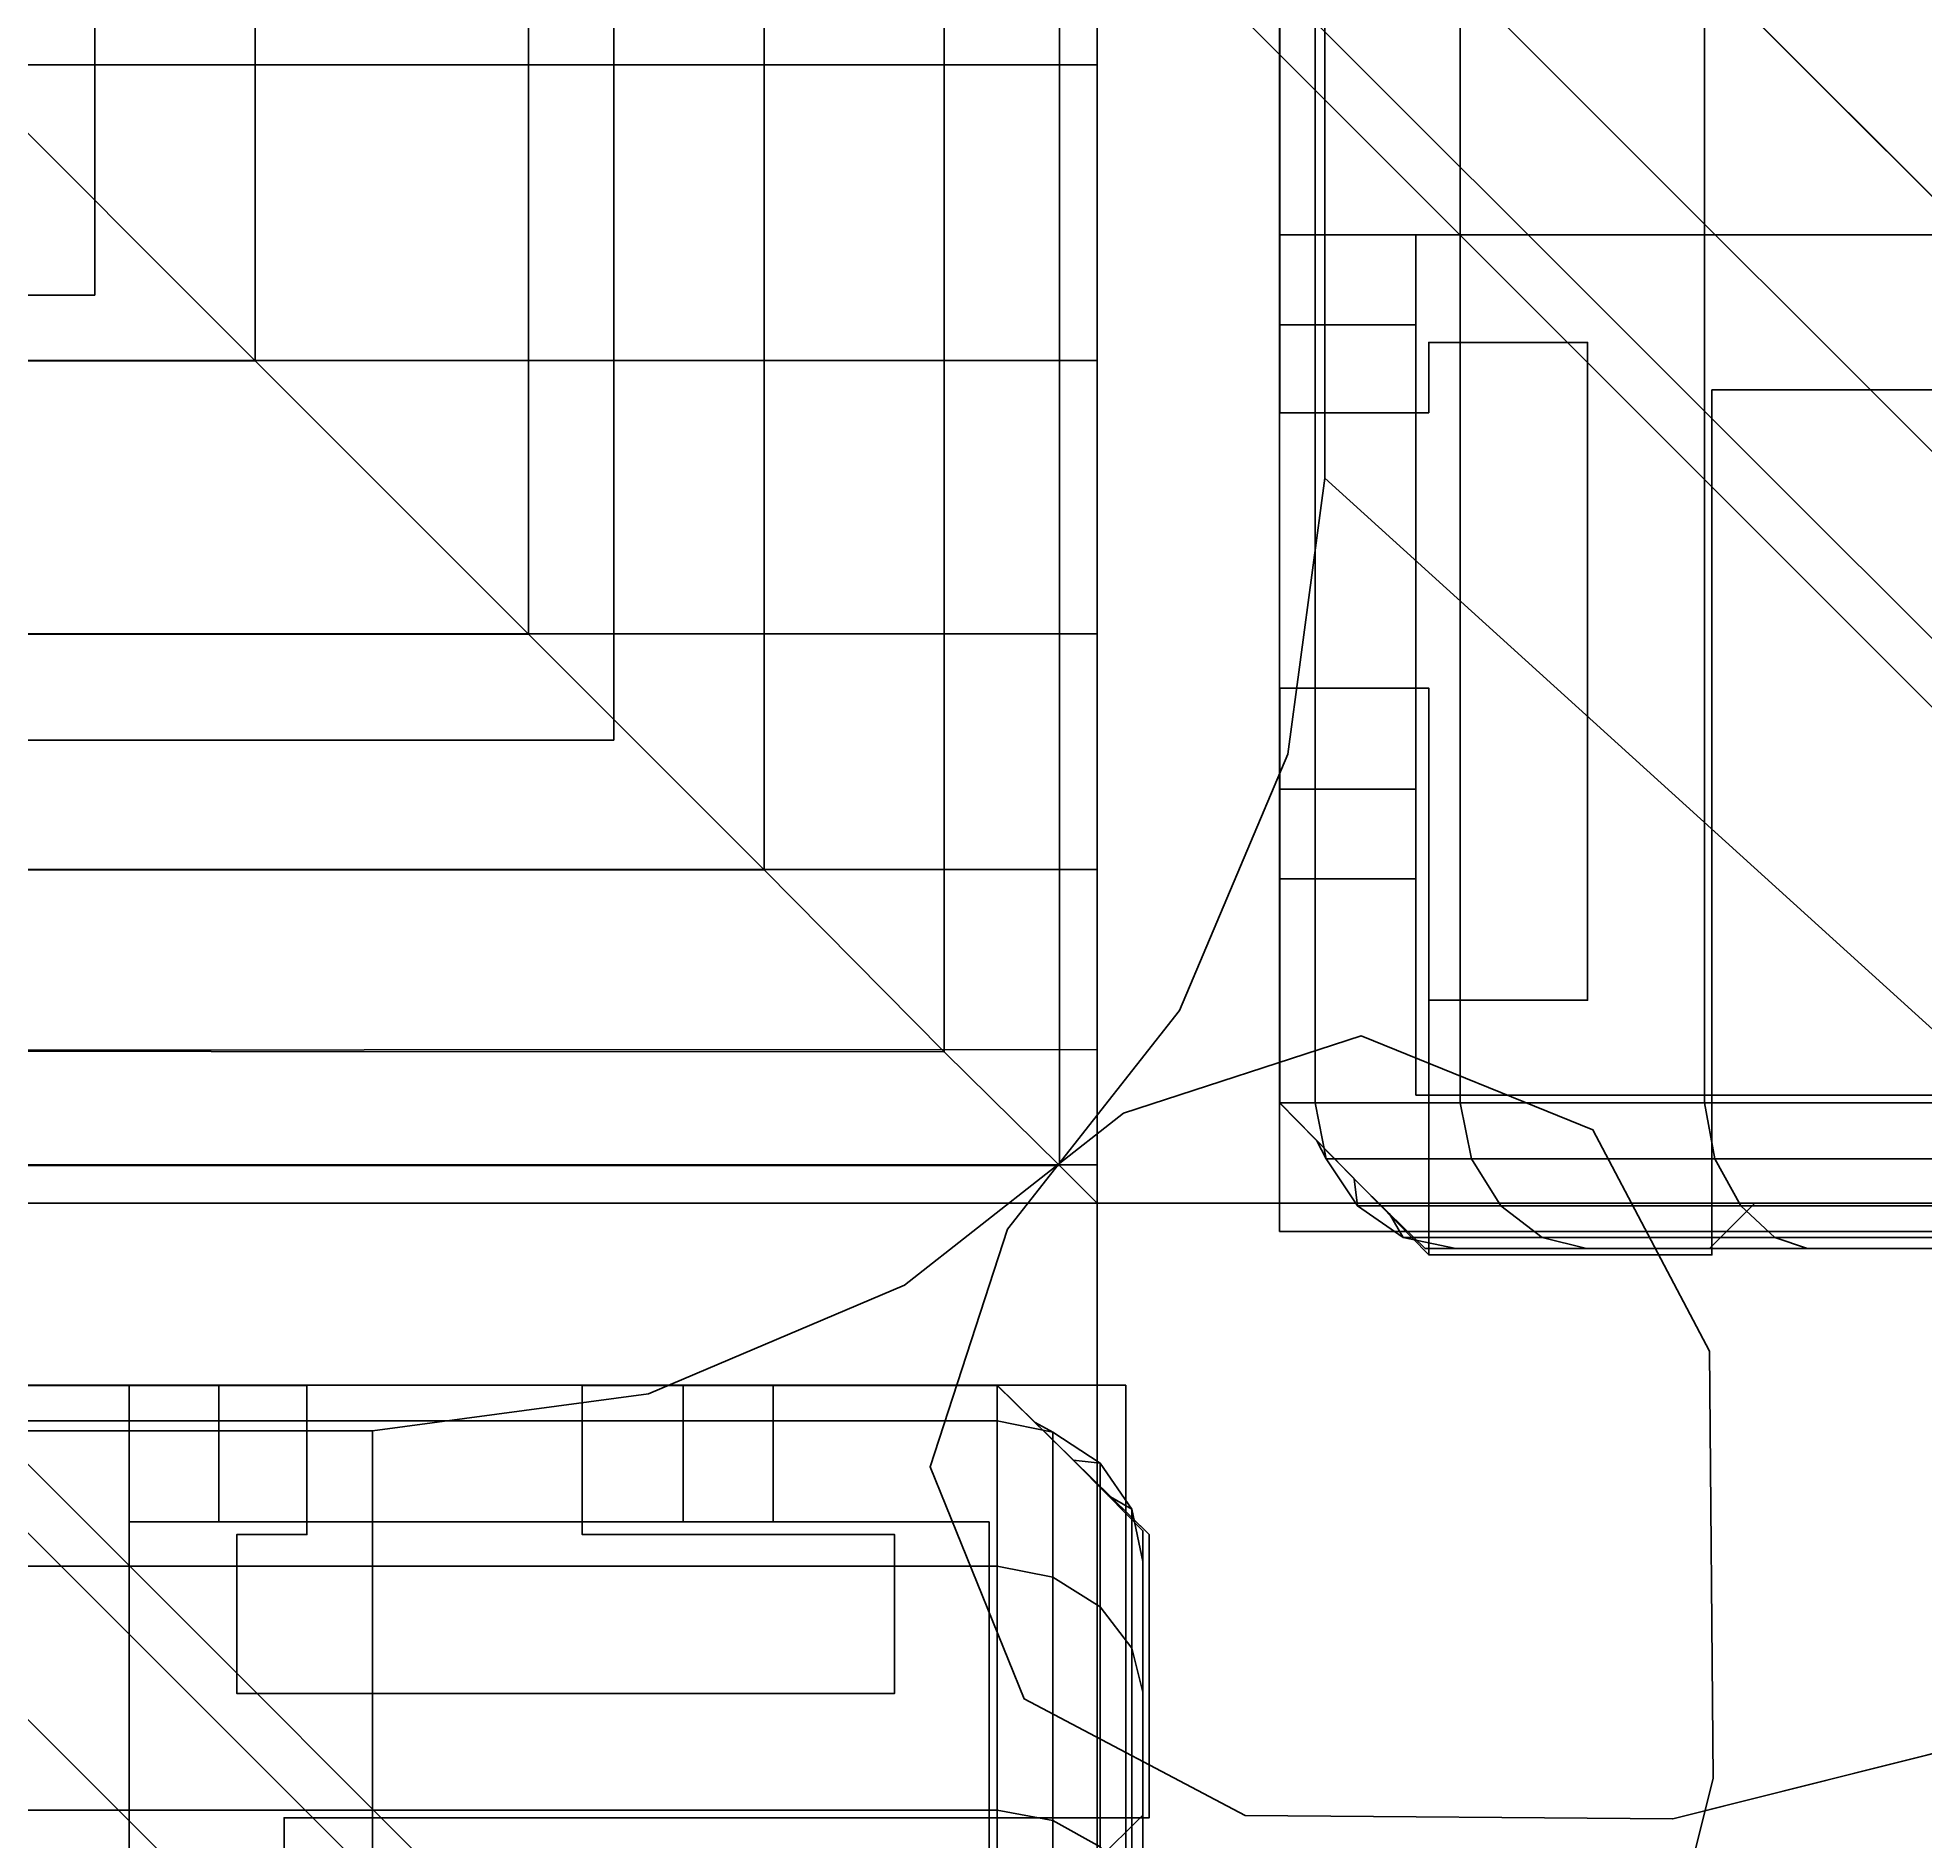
# Model space of a CAD drawing. Extents: x -170 to 1783, y -20 to 1205.
# Drawn here: x 171.45 to 172.278, y 756.983 to 757.775 of the extents above; entities that cross this region are included whole.
import ezdxf
from ezdxf.enums import TextEntityAlignment as Align

# ---------------------------------------------------------------- set-up
doc = ezdxf.new("R2010")
doc.units = 0
doc.header["$LTSCALE"] = 96
doc.header["$MEASUREMENT"] = 0
for name, color, linetype in [('A-FURN-3-PANEL-GLIDE', 7, 'Continuous'), ('A-FURN-3-PANEL-RACE', 7, 'Continuous'), ('A-FURN-3-PANEL-TOPCAP', 7, 'Continuous'), ('A-FURN-3-PANEL-TRIM', 7, 'Continuous'), ('A-FURN-P-PNLS', 7, 'Continuous'), ('A-FURN-P-WKSF', 7, 'Continuous'), ('MAIN_FURN', 7, 'Continuous'), ('MAIN_PANEL', 7, 'Continuous'), ('MAIN_U-PANEL-CONN', 7, 'Continuous'), ('MAIN_WKSURF', 7, 'Continuous'), ('SM', 7, 'Continuous')]:
    doc.layers.add(name, color=color, linetype=linetype)

# ---------------------------------------------------------------- blocks, each defined once
blk = doc.blocks.new('EC-EFN-456')
at = {"layer": 'A-FURN-3-PANEL-GLIDE', "color": 20, "linetype": 'Continuous'}
for points in [[(0.07982, 1.46487, 0.24638), (0.06076, 1.47588, 0.16425), (0.40912, 1.82424, 0.16425), (0.42013, 1.80518, 0.24638)], [(0.06076, 1.47588, 0.16425), (0.07982, 1.46487, 0.08212), (0.42013, 1.80518, 0.08212), (0.40912, 1.82424, 0.16425)], [(0.13188, 1.43481, 0.30649), (0.07982, 1.46487, 0.24638), (0.42013, 1.80518, 0.24638), (0.45019, 1.75312, 0.30649)], [(0.07982, 1.46487, 0.08212), (0.13188, 1.43481, 0.02201), (0.45019, 1.75312, 0.02201), (0.42013, 1.80518, 0.08212)], [(0.203, 1.39375, 0.3285), (0.13188, 1.43481, 0.30649), (0.45019, 1.75312, 0.30649), (0.49125, 1.682, 0.3285)], [(0.13188, 1.43481, 0.02201), (0.203, 1.39375), (0.49125, 1.682), (0.45019, 1.75312, 0.02201)], [(0.70963, 1.10125, 0.3285), (0.203, 1.39375, 0.3285), (0.49125, 1.682, 0.3285), (0.78375, 1.17537, 0.3285)]]:
    blk.add_3dface(points, dxfattribs=at)
at = {"layer": 'A-FURN-3-PANEL-GLIDE', "color": 20, "linetype": 'Continuous', "invisible_edges": 12}
blk.add_3dface([(0.885, 1), (0.49125, 1.682), (0.203, 1.39375)], dxfattribs=at)
at = {"layer": 'A-FURN-3-PANEL-RACE', "color": 40, "linetype": 'Continuous'}
for points, invisible_edges in [([(0.08, 2.01253, 3.515), (0.08, 2.01253, 0.39625), (47.92, 2.01253, 0.39625), (47.92, 2.01253, 3.515)], 8), ([(0.08, 1.85753, 3.1951), (0.08, 1.85753, 1.49863), (0.08, 2.01253, 0.39625), (0.08, 2.01253, 3.515)], 10), ([(0.5, 1.57453, 0.39625), (47.5, 1.57453, 0.39625), (0.08, 2.01253, 0.39625), (0.08, 1.57453, 0.39625)], 3), ([(47.5, 1.57453, 0.39625), (47.92, 1.57453, 0.39625), (47.92, 2.01253, 0.39625), (0.08, 2.01253, 0.39625)], 8), ([(0.08, 1.81805, 1.49863), (0.08, 1.57453, 0.39625), (0.08, 2.01253, 0.39625), (0.08, 1.85753, 1.49863)], 5), ([(0.08, 1.57453, 3.245), (0.08, 1.85753, 3.1951), (0.08, 2.01253, 3.515), (0.08, 1.57453, 3.515)], 2), ([(0.14, 1.57453, 3.515), (0.08, 1.57453, 3.515), (0.08, 2.01253, 3.515), (0.14, 1.95253, 3.515)], 4), ([(0.14, 1.95253, 3.515), (0.08, 2.01253, 3.515), (0.6, 2.01253, 3.515), (0.6, 1.95253, 3.515)], 1), ([(47.86, 1.95253, 0.45625), (0.14, 1.95253, 0.45625), (0.14, 1.95253, 3.515), (47.86, 1.95253, 3.515)], 4), ([(0.14, 1.95253, 0.45625), (0.14, 1.85753, 1.49863), (0.14, 1.85753, 3.1951), (0.14, 1.95253, 3.515)], 5), ([(0.5, 1.57453, 0.45625), (0.14, 1.57453, 0.45625), (0.14, 1.95253, 0.45625), (47.5, 1.57453, 0.45625)], 12), ([(47.5, 1.57453, 0.45625), (0.14, 1.95253, 0.45625), (47.86, 1.95253, 0.45625), (47.86, 1.57453, 0.45625)], 1), ([(0.14, 1.57453, 0.45625), (0.14, 1.81805, 1.49863), (0.14, 1.85753, 1.49863), (0.14, 1.95253, 0.45625)], 5), ([(0.14, 1.85753, 3.1951), (0.14, 1.57453, 3.245), (0.14, 1.57453, 3.515), (0.14, 1.95253, 3.515)], 8), ([(0.08, 1.61401, 1.78937), (0.08, 1.57453, 1.78937), (0.08, 1.57453, 0.39625), (0.08, 1.81805, 1.49863)], 4), ([(0.14, 1.57453, 1.78937), (0.14, 1.61401, 1.78937), (0.14, 1.81805, 1.49863), (0.14, 1.57453, 0.45625)], 4), ([(0.08, 1.57453, 0.39625), (0.08, 1.57453, 1.78937), (0.14, 1.57453, 1.78937), (0.14, 1.57453, 0.45625)], 8), ([(0.5, 1.57453, 0.39625), (0.08, 1.57453, 0.39625), (0.14, 1.57453, 0.45625), (0.5, 1.57453, 0.45625)], 2)]:
    blk.add_3dface(points, dxfattribs=dict(at, invisible_edges=invisible_edges))
for points in [[(0.14, 1.85753, 1.49863), (0.08, 1.85753, 1.49863), (0.08, 1.85753, 3.1951), (0.14, 1.85753, 3.1951)], [(0.08, 1.81805, 1.49863), (0.08, 1.85753, 1.49863), (0.14, 1.85753, 1.49863), (0.14, 1.81805, 1.49863)], [(0.14, 1.85753, 3.1951), (0.08, 1.85753, 3.1951), (0.08, 1.57453, 3.245), (0.14, 1.57453, 3.245)], [(0.08, 1.61401, 1.78937), (0.08, 1.81805, 1.49863), (0.14, 1.81805, 1.49863), (0.14, 1.61401, 1.78937)], [(0.08, 1.57453, 1.78937), (0.08, 1.61401, 1.78937), (0.14, 1.61401, 1.78937), (0.14, 1.57453, 1.78937)], [(0.14, 1.57453, 3.245), (0.08, 1.57453, 3.245), (0.08, 1.57453, 3.515), (0.14, 1.57453, 3.515)]]:
    blk.add_3dface(points, dxfattribs=at)
at = {"layer": 'A-FURN-3-PANEL-TOPCAP', "color": 60, "linetype": 'Continuous'}
for points in [[(0.11432, 2.00125, 55.81036), (0.11292, 1.98938, 55.635), (0.12846, 2.00469, 55.635), (0.13443, 2.01513, 55.80475)], [(0.17739, 2.00125, 55.97696), (0.11432, 2.00125, 55.81036), (0.13443, 2.01513, 55.80475), (0.19553, 2.01513, 55.96627)], [(0.13443, 2.01513, 55.80475), (0.12846, 2.00469, 55.635), (0.144, 2.02, 55.635), (0.15751, 2.02, 55.80109)], [(0.19553, 2.01513, 55.96627), (0.13443, 2.01513, 55.80475), (0.15751, 2.02, 55.80109), (0.21493, 2.02, 55.95751)], [(0.28282, 2.00125, 56.12216), (0.17739, 2.00125, 55.97696), (0.19553, 2.01513, 55.96627), (0.29777, 2.01513, 56.10722)], [(0.29777, 2.01513, 56.10722), (0.19553, 2.01513, 55.96627), (0.21493, 2.02, 55.95751), (0.31208, 2.02, 56.09289)], [(0.10059, 1.98049, 55.81546), (0.09646, 1.97269, 55.635), (0.11292, 1.98938, 55.635), (0.11432, 2.00125, 55.81036)], [(0.16436, 1.98049, 55.98586), (0.10059, 1.98049, 55.81546), (0.11432, 2.00125, 55.81036), (0.17739, 2.00125, 55.97696)], [(0.27133, 1.98049, 56.13367), (0.16436, 1.98049, 55.98586), (0.17739, 2.00125, 55.97696), (0.28282, 2.00125, 56.12216)], [(0.41356, 1.98049, 56.24796), (0.27133, 1.98049, 56.13367), (0.28282, 2.00125, 56.12216), (0.42246, 2.00125, 56.23492)], [(0.09568, 1.956, 55.81767), (0.08, 1.956, 55.635), (0.09646, 1.97269, 55.635), (0.10059, 1.98049, 55.81546)], [(0.15949, 1.956, 55.98954), (0.09568, 1.956, 55.81767), (0.10059, 1.98049, 55.81546), (0.16436, 1.98049, 55.98586)], [(0.26682, 1.956, 56.13819), (0.15949, 1.956, 55.98954), (0.16436, 1.98049, 55.98586), (0.27133, 1.98049, 56.13367)], [(0.40989, 1.956, 56.25283), (0.26682, 1.956, 56.13819), (0.27133, 1.98049, 56.13367), (0.41356, 1.98049, 56.24796)], [(0.09568, 0.044, 55.81767), (0.08, 0.044, 55.635), (0.08, 1.956, 55.635), (0.09568, 1.956, 55.81767)], [(0.15949, 0.044, 55.98954), (0.09568, 0.044, 55.81767), (0.09568, 1.956, 55.81767), (0.15949, 1.956, 55.98954)], [(0.26682, 0.044, 56.13819), (0.15949, 0.044, 55.98954), (0.15949, 1.956, 55.98954), (0.26682, 1.956, 56.13819)], [(0.40989, 0.044, 56.25283), (0.26682, 0.044, 56.13819), (0.26682, 1.956, 56.13819), (0.40989, 1.956, 56.25283)]]:
    blk.add_3dface(points, dxfattribs=at)
for points, invisible_edges in [([(0.12846, -0.00469, 55.635), (0.144, -0.02, 55.635), (0.144, 2.02, 55.635), (0.12846, 2.00469, 55.635)], 10), ([(0.144, 2.02, 55.635), (0.269, 2.02, 55.635), (0.27827, 2.02, 55.76869), (0.15751, 2.02, 55.80109)], 4), ([(0.144, -0.02, 55.635), (0.269, -0.02, 55.635), (0.269, 2.02, 55.635), (0.144, 2.02, 55.635)], 10), ([(0.15751, 2.02, 55.80109), (0.27827, 2.02, 55.76869), (0.3232, 2.02, 55.89494), (0.21493, 2.02, 55.95751)], 5), ([(0.21493, 2.02, 55.95751), (0.3232, 2.02, 55.89494), (0.40048, 2.02, 56.00443), (0.31208, 2.02, 56.09289)], 5), ([(0.269, 2.02, 55.635), (0.28895, 2, 55.635), (0.29756, 2, 55.76351), (0.27827, 2.02, 55.76869)], 4), ([(0.28895, 2, 55.635), (0.269, 2.02, 55.635), (0.269, -0.02, 55.635), (0.28895, 0, 55.635)], 10), ([(0.27827, 2.02, 55.76869), (0.29756, 2, 55.76351), (0.34051, 2, 55.88493), (0.3232, 2.02, 55.89494)], 5), ([(0.12846, 2.00469, 55.635), (0.11292, 1.98938, 55.635), (0.11292, 0.01062, 55.635), (0.12846, -0.00469, 55.635)], 10), ([(0.09646, 0.02731, 55.635), (0.11292, 0.01062, 55.635), (0.11292, 1.98938, 55.635), (0.09646, 1.97269, 55.635)], 10), ([(0.09646, 1.97269, 55.635), (0.08, 1.956, 55.635), (0.08, 0.044, 55.635), (0.09646, 0.02731, 55.635)], 8)]:
    blk.add_3dface(points, dxfattribs=dict(at, invisible_edges=invisible_edges))
at = {"layer": 'A-FURN-3-PANEL-TRIM', "color": 60, "linetype": 'Continuous'}
for points, invisible_edges in [([(0.065, 2.26905, 3.80134), (0.6, 2.13482, 3.80134), (0.43511, 2.22488, 3.80134), (0.25287, 2.2706, 3.80134)], 1), ([(0.065, 2.26905, 4.01301), (0.25287, 2.2706, 4.01301), (0.43511, 2.22488, 4.01301), (0.6, 2.13482, 4.01301)], 8), ([(-0.07352, 2.11595, 3.80134), (0.6, 2.13482, 3.80134), (0.065, 2.26905, 3.80134), (-0.03221, 2.21778, 3.80134)], 3), ([(-0.07352, 2.11595, 4.01301), (-0.03221, 2.21778, 4.01301), (0.065, 2.26905, 4.01301), (0.6, 2.13482, 4.01301)], 12), ([(0.03612, 1.91533, 3.80134), (0.6, 2.13482, 3.80134), (-0.07352, 2.11595, 3.80134), (-0.03951, 2.01145, 3.80134)], 3), ([(0.03612, 1.91533, 4.01301), (-0.03951, 2.01145, 4.01301), (-0.07352, 2.11595, 4.01301), (0.6, 2.13482, 4.01301)], 12), ([(0.1, 1.68147, 3.80134), (0.6, 2.13482, 3.80134), (0.03612, 1.91533, 3.80134), (0.08374, 1.80269, 3.80134)], 3), ([(0.1, 1.68147, 4.01301), (0.08374, 1.80269, 4.01301), (0.03612, 1.91533, 4.01301), (0.6, 2.13482, 4.01301)], 12), ([(0.1, 1.68147, 3.80134), (0.6, 1.68147, 3.80134), (0.6, 2.13482, 3.80134)], 12), ([(0.6, 2.13482, 4.01301), (0.6, 1.68147, 4.01301), (0.1, 1.68147, 4.01301)], 12), ([(0.08017, 1.77368, 55.635), (0.08, 1.956, 55.635), (0.14567, 2.02278, 55.635), (0.14567, 1.77368, 55.635)], 4), ([(0.21545, 1.91087, 55.635), (0.14567, 1.91087, 55.635), (0.14567, 2.02278, 55.635), (0.27009, 2.02278, 55.635)], 10), ([(0.6, -0.13482, 3.57468), (0.6, 1.68147, 3.57468), (0.1, 1.68147, 3.57468), (0.1, 0.31853, 3.57468)], 10), ([(0.6, -0.13482, 4.23968), (0.1, 0.31853, 4.23968), (0.1, 1.68147, 4.23968), (0.6, 1.68147, 4.23968)], 5), ([(0.14567, 0.34733, 55.635), (0.08017, 0.34733, 55.635), (0.08017, 1.65267, 55.635), (0.14567, 1.65267, 55.635)], 8), ([(0.27009, 1.64262, 55.635), (0.39497, 1.64262, 55.635), (0.39497, 0.35738, 55.635), (0.27009, 0.35738, 55.635)], 10), ([(0.14567, 1.62178, 55.635), (0.21545, 1.62178, 55.635), (0.21545, 0.37822, 55.635), (0.14567, 0.37822, 55.635)], 10)]:
    blk.add_3dface(points, dxfattribs=dict(at, invisible_edges=invisible_edges))
for points in [[(0.065, 2.26905, 3.80134), (0.25287, 2.2706, 3.80134), (0.25287, 2.2706, 4.01301), (0.065, 2.26905, 4.01301)], [(0.25287, 2.2706, 3.80134), (0.43511, 2.22488, 3.80134), (0.43511, 2.22488, 4.01301), (0.25287, 2.2706, 4.01301)], [(-0.03221, 2.21778, 3.80134), (0.065, 2.26905, 3.80134), (0.065, 2.26905, 4.01301), (-0.03221, 2.21778, 4.01301)], [(-0.07352, 2.11595, 3.80134), (-0.03221, 2.21778, 3.80134), (-0.03221, 2.21778, 4.01301), (-0.07352, 2.11595, 4.01301)], [(-0.03951, 2.01145, 3.80134), (-0.07352, 2.11595, 3.80134), (-0.07352, 2.11595, 4.01301), (-0.03951, 2.01145, 4.01301)], [(0.14567, 2.02278, 4.23968), (0.14567, 2.02278, 55.635), (0.08, 1.956, 55.635), (0.08017, 1.95598, 4.23968)], [(0.14567, 2.02278, 4.23968), (0.27009, 2.02278, 4.23968), (0.27009, 2.02278, 55.635), (0.14567, 2.02278, 55.635)], [(0.27009, 2.02278, 55.635), (0.27009, 2.02278, 4.23968), (0.27009, 1.64262, 4.23968), (0.27009, 1.64262, 55.635)], [(0.03612, 1.91533, 3.80134), (-0.03951, 2.01145, 3.80134), (-0.03951, 2.01145, 4.01301), (0.03612, 1.91533, 4.01301)], [(0.08017, 1.77368, 55.635), (0.08017, 1.77368, 4.23968), (0.08017, 1.95598, 4.23968), (0.08, 1.956, 55.635)], [(0.08374, 1.80269, 3.80134), (0.03612, 1.91533, 3.80134), (0.03612, 1.91533, 4.01301), (0.08374, 1.80269, 4.01301)], [(0.21545, 1.91087, 4.23968), (0.14567, 1.91087, 4.23968), (0.14567, 1.91087, 55.635), (0.21545, 1.91087, 55.635)], [(0.14567, 1.91087, 55.635), (0.14567, 1.91087, 4.23968), (0.14567, 1.77368, 4.23968), (0.14567, 1.77368, 55.635)], [(0.21545, 1.62178, 55.635), (0.21545, 1.62178, 4.23968), (0.21545, 1.91087, 4.23968), (0.21545, 1.91087, 55.635)], [(0.1, 1.68147, 3.80134), (0.08374, 1.80269, 3.80134), (0.08374, 1.80269, 4.01301), (0.1, 1.68147, 4.01301)], [(0.14567, 1.77368, 4.23968), (0.08017, 1.77368, 4.23968), (0.08017, 1.77368, 55.635), (0.14567, 1.77368, 55.635)], [(0.1, 0.31853, 4.23968), (0.1, 0.31853, 3.57468), (0.1, 1.68147, 3.57468), (0.1, 1.68147, 4.23968)], [(0.1, 1.68147, 4.23968), (0.1, 1.68147, 4.01301), (0.6, 1.68147, 4.01301), (0.6, 1.68147, 4.23968)], [(0.6, 1.68147, 3.80134), (0.1, 1.68147, 3.80134), (0.1, 1.68147, 3.57468), (0.6, 1.68147, 3.57468)], [(0.08017, 1.65267, 4.23968), (0.14567, 1.65267, 4.23968), (0.14567, 1.65267, 55.635), (0.08017, 1.65267, 55.635)], [(0.08017, 0.34733, 55.635), (0.08017, 0.34733, 4.23968), (0.08017, 1.65267, 4.23968), (0.08017, 1.65267, 55.635)], [(0.14567, 1.65267, 55.635), (0.14567, 1.65267, 4.23968), (0.14567, 1.62178, 4.23968), (0.14567, 1.62178, 55.635)], [(0.27009, 1.64262, 4.23968), (0.39497, 1.64262, 4.23968), (0.39497, 1.64262, 55.635), (0.27009, 1.64262, 55.635)], [(0.14567, 1.62178, 4.23968), (0.21545, 1.62178, 4.23968), (0.21545, 1.62178, 55.635), (0.14567, 1.62178, 55.635)]]:
    blk.add_3dface(points, dxfattribs=at)
at = {"layer": 'A-FURN-P-PNLS', "color": 60, "linetype": 'Continuous'}
for p, q in [((0, 0), (0, 2)), ((0, 2), (48, 2))]:
    blk.add_line(p, q, dxfattribs=at)
at = {"layer": 'MAIN_PANEL', "color": 7, "linetype": 'Continuous'}
for p in [(0, 2), (0, 2, 55.663), (0, 2)]:
    blk.add_point(p, dxfattribs=at)
blk = doc.blocks.new('EC-EFP-456')
at = {"layer": 'A-FURN-3-PANEL-GLIDE', "color": 20, "linetype": 'Continuous'}
for points in [[(47.57987, 1.80518, 0.24638), (47.59088, 1.82424, 0.16425), (47.93924, 1.47588, 0.16425), (47.92019, 1.46487, 0.24638)], [(47.59088, 1.82424, 0.16425), (47.57987, 1.80518, 0.08212), (47.92019, 1.46487, 0.08212), (47.93924, 1.47588, 0.16425)], [(47.54981, 1.75312, 0.30649), (47.57987, 1.80518, 0.24638), (47.92019, 1.46487, 0.24638), (47.86812, 1.43481, 0.30649)], [(47.57987, 1.80518, 0.08212), (47.54981, 1.75312, 0.02201), (47.86812, 1.43481, 0.02201), (47.92019, 1.46487, 0.08212)], [(47.50875, 1.682, 0.3285), (47.54981, 1.75312, 0.30649), (47.86812, 1.43481, 0.30649), (47.797, 1.39375, 0.3285)], [(47.54981, 1.75312, 0.02201), (47.50875, 1.682), (47.797, 1.39375), (47.86812, 1.43481, 0.02201)], [(47.21625, 1.17537, 0.3285), (47.50875, 1.682, 0.3285), (47.797, 1.39375, 0.3285), (47.29037, 1.10125, 0.3285)]]:
    blk.add_3dface(points, dxfattribs=at)
at = {"layer": 'A-FURN-3-PANEL-GLIDE', "color": 20, "linetype": 'Continuous', "invisible_edges": 12}
blk.add_3dface([(47.115, 1), (47.797, 1.39375), (47.50875, 1.682)], dxfattribs=at)
at = {"layer": 'A-FURN-3-PANEL-RACE', "color": 40, "linetype": 'Continuous'}
for points, invisible_edges in [([(0.08, 2.01253, 3.515), (0.08, 2.01253, 0.39625), (47.92, 2.01253, 0.39625), (47.92, 2.01253, 3.515)], 8), ([(47.5, 1.57453, 0.39625), (47.92, 1.57453, 0.39625), (47.92, 2.01253, 0.39625), (0.08, 2.01253, 0.39625)], 8), ([(47.86, 1.95253, 3.515), (47.4, 1.95253, 3.515), (47.4, 2.01253, 3.515), (47.92, 2.01253, 3.515)], 8), ([(47.86, 1.57453, 3.515), (47.86, 1.95253, 3.515), (47.92, 2.01253, 3.515), (47.92, 1.57453, 3.515)], 2), ([(47.92, 1.85753, 3.1951), (47.92, 2.01253, 3.515), (47.92, 2.01253, 0.39625), (47.92, 1.85753, 1.49863)], 5), ([(47.92, 1.81805, 1.49863), (47.92, 1.85753, 1.49863), (47.92, 2.01253, 0.39625), (47.92, 1.57453, 0.39625)], 10), ([(47.92, 1.57453, 3.245), (47.92, 1.57453, 3.515), (47.92, 2.01253, 3.515), (47.92, 1.85753, 3.1951)], 4), ([(47.86, 1.95253, 0.45625), (0.14, 1.95253, 0.45625), (0.14, 1.95253, 3.515), (47.86, 1.95253, 3.515)], 4), ([(47.5, 1.57453, 0.45625), (0.14, 1.95253, 0.45625), (47.86, 1.95253, 0.45625), (47.86, 1.57453, 0.45625)], 1), ([(47.86, 1.95253, 0.45625), (47.86, 1.95253, 3.515), (47.86, 1.85753, 3.1951), (47.86, 1.85753, 1.49863)], 10), ([(47.86, 1.57453, 0.45625), (47.86, 1.95253, 0.45625), (47.86, 1.85753, 1.49863), (47.86, 1.81805, 1.49863)], 10), ([(47.86, 1.85753, 3.1951), (47.86, 1.95253, 3.515), (47.86, 1.57453, 3.515), (47.86, 1.57453, 3.245)], 1), ([(47.86, 1.57453, 1.78937), (47.86, 1.57453, 0.45625), (47.86, 1.81805, 1.49863), (47.86, 1.61401, 1.78937)], 2), ([(47.92, 1.61401, 1.78937), (47.92, 1.81805, 1.49863), (47.92, 1.57453, 0.39625), (47.92, 1.57453, 1.78937)], 2), ([(47.5, 1.57453, 0.39625), (47.5, 1.57453, 0.45625), (47.86, 1.57453, 0.45625), (47.92, 1.57453, 0.39625)], 4), ([(47.92, 1.57453, 0.39625), (47.86, 1.57453, 0.45625), (47.86, 1.57453, 1.78937), (47.92, 1.57453, 1.78937)], 1)]:
    blk.add_3dface(points, dxfattribs=dict(at, invisible_edges=invisible_edges))
for points in [[(47.86, 1.85753, 1.49863), (47.86, 1.85753, 3.1951), (47.92, 1.85753, 3.1951), (47.92, 1.85753, 1.49863)], [(47.92, 1.81805, 1.49863), (47.86, 1.81805, 1.49863), (47.86, 1.85753, 1.49863), (47.92, 1.85753, 1.49863)], [(47.86, 1.85753, 3.1951), (47.86, 1.57453, 3.245), (47.92, 1.57453, 3.245), (47.92, 1.85753, 3.1951)], [(47.92, 1.61401, 1.78937), (47.86, 1.61401, 1.78937), (47.86, 1.81805, 1.49863), (47.92, 1.81805, 1.49863)], [(47.92, 1.57453, 1.78937), (47.86, 1.57453, 1.78937), (47.86, 1.61401, 1.78937), (47.92, 1.61401, 1.78937)], [(47.86, 1.57453, 3.245), (47.86, 1.57453, 3.515), (47.92, 1.57453, 3.515), (47.92, 1.57453, 3.245)]]:
    blk.add_3dface(points, dxfattribs=at)
at = {"layer": 'A-FURN-3-PANEL-TOPCAP', "color": 60, "linetype": 'Continuous'}
for points, invisible_edges in [([(47.68792, 2.02, 56.09289), (47.55811, 2.02, 56.19737), (47.4956, 2.02, 56.08906), (47.59952, 2.02, 56.00443)], 10), ([(47.6768, 2.02, 55.89494), (47.59952, 2.02, 56.00443), (47.58538, 2, 55.99026), (47.65948, 2, 55.88493)], 10), ([(47.78507, 2.02, 55.95751), (47.68792, 2.02, 56.09289), (47.59952, 2.02, 56.00443), (47.6768, 2.02, 55.89494)], 10), ([(47.72173, 2.02, 55.76869), (47.6768, 2.02, 55.89494), (47.65948, 2, 55.88493), (47.70243, 2, 55.76351)], 10), ([(47.84249, 2.02, 55.80109), (47.78507, 2.02, 55.95751), (47.6768, 2.02, 55.89494), (47.72173, 2.02, 55.76869)], 10), ([(47.731, 2.02, 55.635), (47.72173, 2.02, 55.76869), (47.70243, 2, 55.76351), (47.71105, 2, 55.635)], 2), ([(47.71105, 2, 55.635), (47.71105, 0, 55.635), (47.731, -0.02, 55.635), (47.731, 2.02, 55.635)], 5), ([(47.856, 2.02, 55.635), (47.84249, 2.02, 55.80109), (47.72173, 2.02, 55.76869), (47.731, 2.02, 55.635)], 2), ([(47.856, -0.02, 55.635), (47.856, 2.02, 55.635), (47.731, 2.02, 55.635), (47.731, -0.02, 55.635)], 5), ([(47.87154, 2.00469, 55.635), (47.856, 2.02, 55.635), (47.856, -0.02, 55.635), (47.87154, -0.00469, 55.635)], 10), ([(47.87154, -0.00469, 55.635), (47.88708, 0.01062, 55.635), (47.88708, 1.98938, 55.635), (47.87154, 2.00469, 55.635)], 10), ([(47.65948, 2, 55.88493), (47.58538, 2, 55.99026), (47.52524, 2, 55.9301), (47.58582, 2, 55.84236)], 10), ([(47.70243, 2, 55.76351), (47.65948, 2, 55.88493), (47.58582, 2, 55.84236), (47.62024, 2, 55.74146)], 10), ([(47.71105, 2, 55.635), (47.70243, 2, 55.76351), (47.62024, 2, 55.74146), (47.62592, 2, 55.635)], 2), ([(47.71105, 0, 55.635), (47.71105, 2, 55.635), (47.62592, 2, 55.635), (47.62592, 0, 55.635)], 5), ([(47.90354, 1.97269, 55.635), (47.88708, 1.98938, 55.635), (47.88708, 0.01062, 55.635), (47.90354, 0.02731, 55.635)], 10), ([(47.90354, 0.02731, 55.635), (47.92, 0.044, 55.635), (47.92, 1.956, 55.635), (47.90354, 1.97269, 55.635)], 8)]:
    blk.add_3dface(points, dxfattribs=dict(at, invisible_edges=invisible_edges))
for points in [[(47.55811, 2.02, 56.19737), (47.68792, 2.02, 56.09289), (47.70223, 2.01513, 56.10722), (47.56686, 2.01513, 56.21677)], [(47.56686, 2.01513, 56.21677), (47.70223, 2.01513, 56.10722), (47.71717, 2.00125, 56.12216), (47.57754, 2.00125, 56.23492)], [(47.68792, 2.02, 56.09289), (47.78507, 2.02, 55.95751), (47.80447, 2.01513, 55.96627), (47.70223, 2.01513, 56.10722)], [(47.70223, 2.01513, 56.10722), (47.80447, 2.01513, 55.96627), (47.82261, 2.00125, 55.97696), (47.71717, 2.00125, 56.12216)], [(47.78507, 2.02, 55.95751), (47.84249, 2.02, 55.80109), (47.86557, 2.01513, 55.80475), (47.80447, 2.01513, 55.96627)], [(47.80447, 2.01513, 55.96627), (47.86557, 2.01513, 55.80475), (47.88568, 2.00125, 55.81036), (47.82261, 2.00125, 55.97696)], [(47.84249, 2.02, 55.80109), (47.856, 2.02, 55.635), (47.87154, 2.00469, 55.635), (47.86557, 2.01513, 55.80475)], [(47.86557, 2.01513, 55.80475), (47.87154, 2.00469, 55.635), (47.88708, 1.98938, 55.635), (47.88568, 2.00125, 55.81036)], [(47.57754, 2.00125, 56.23492), (47.71717, 2.00125, 56.12216), (47.72867, 1.98049, 56.13367), (47.58644, 1.98049, 56.24796)], [(47.71717, 2.00125, 56.12216), (47.82261, 2.00125, 55.97696), (47.83564, 1.98049, 55.98586), (47.72867, 1.98049, 56.13367)], [(47.82261, 2.00125, 55.97696), (47.88568, 2.00125, 55.81036), (47.89941, 1.98049, 55.81546), (47.83564, 1.98049, 55.98586)], [(47.88568, 2.00125, 55.81036), (47.88708, 1.98938, 55.635), (47.90354, 1.97269, 55.635), (47.89941, 1.98049, 55.81546)], [(47.58644, 1.98049, 56.24796), (47.72867, 1.98049, 56.13367), (47.73318, 1.956, 56.13819), (47.59011, 1.956, 56.25283)], [(47.72867, 1.98049, 56.13367), (47.83564, 1.98049, 55.98586), (47.84051, 1.956, 55.98954), (47.73318, 1.956, 56.13819)], [(47.83564, 1.98049, 55.98586), (47.89941, 1.98049, 55.81546), (47.90432, 1.956, 55.81767), (47.84051, 1.956, 55.98954)], [(47.89941, 1.98049, 55.81546), (47.90354, 1.97269, 55.635), (47.92, 1.956, 55.635), (47.90432, 1.956, 55.81767)], [(47.73318, 0.044, 56.13819), (47.59011, 0.044, 56.25283), (47.59011, 1.956, 56.25283), (47.73318, 1.956, 56.13819)], [(47.84051, 0.044, 55.98954), (47.73318, 0.044, 56.13819), (47.73318, 1.956, 56.13819), (47.84051, 1.956, 55.98954)], [(47.90432, 0.044, 55.81767), (47.84051, 0.044, 55.98954), (47.84051, 1.956, 55.98954), (47.90432, 1.956, 55.81767)], [(47.92, 0.044, 55.635), (47.90432, 0.044, 55.81767), (47.90432, 1.956, 55.81767), (47.92, 1.956, 55.635)]]:
    blk.add_3dface(points, dxfattribs=at)
at = {"layer": 'A-FURN-3-PANEL-TRIM', "color": 60, "linetype": 'Continuous'}
for points, invisible_edges in [([(47.56489, 2.22488, 3.57468), (47.4, 2.13482, 3.57468), (47.935, 2.26905, 3.57468), (47.74712, 2.2706, 3.57468)], 2), ([(47.56489, 2.22488, 4.23968), (47.74712, 2.2706, 4.23968), (47.935, 2.26905, 4.23968), (47.4, 2.13482, 4.23968)], 4), ([(47.56489, 2.22488, 3.80134), (47.74712, 2.2706, 3.80134), (47.935, 2.26905, 3.80134), (47.4, 2.13482, 3.80134)], 4), ([(47.56489, 2.22488, 4.01301), (47.4, 2.13482, 4.01301), (47.935, 2.26905, 4.01301), (47.74712, 2.2706, 4.01301)], 2), ([(47.935, 2.26905, 3.57468), (47.4, 2.13482, 3.57468), (48.07352, 2.11595, 3.57468), (48.03221, 2.21778, 3.57468)], 3), ([(47.935, 2.26905, 4.23968), (48.03221, 2.21778, 4.23968), (48.07352, 2.11595, 4.23968), (47.4, 2.13482, 4.23968)], 12), ([(47.935, 2.26905, 3.80134), (48.03221, 2.21778, 3.80134), (48.07352, 2.11595, 3.80134), (47.4, 2.13482, 3.80134)], 12), ([(47.935, 2.26905, 4.01301), (47.4, 2.13482, 4.01301), (48.07352, 2.11595, 4.01301), (48.03221, 2.21778, 4.01301)], 3), ([(47.4, 2.13482, 3.57468), (47.4, 0.31853, 3.57468), (47.9, 0.31853, 3.57468), (47.9, 1.68147, 3.57468)], 10), ([(48.07352, 2.11595, 3.57468), (47.4, 2.13482, 3.57468), (47.96388, 1.91533, 3.57468), (48.03951, 2.01145, 3.57468)], 3), ([(47.96388, 1.91533, 3.57468), (47.4, 2.13482, 3.57468), (47.9, 1.68147, 3.57468), (47.91626, 1.80269, 3.57468)], 3), ([(47.4, 2.13482, 4.23968), (47.9, 1.68147, 4.23968), (47.9, 0.31853, 4.23968), (47.4, 0.31853, 4.23968)], 5), ([(48.07352, 2.11595, 4.23968), (48.03951, 2.01145, 4.23968), (47.96388, 1.91533, 4.23968), (47.4, 2.13482, 4.23968)], 12), ([(47.96388, 1.91533, 4.23968), (47.91626, 1.80269, 4.23968), (47.9, 1.68147, 4.23968), (47.4, 2.13482, 4.23968)], 12), ([(48.07352, 2.11595, 3.80134), (48.03951, 2.01145, 3.80134), (47.96388, 1.91533, 3.80134), (47.4, 2.13482, 3.80134)], 12), ([(47.96388, 1.91533, 3.80134), (47.91626, 1.80269, 3.80134), (47.9, 1.68147, 3.80134), (47.4, 2.13482, 3.80134)], 12), ([(48.07352, 2.11595, 4.01301), (47.4, 2.13482, 4.01301), (47.96388, 1.91533, 4.01301), (48.03951, 2.01145, 4.01301)], 3), ([(47.96388, 1.91533, 4.01301), (47.4, 2.13482, 4.01301), (47.9, 1.68147, 4.01301), (47.91626, 1.80269, 4.01301)], 3), ([(47.85433, 2.02278, 55.635), (47.85433, 1.91087, 55.635), (47.78454, 1.91087, 55.635), (47.72991, 2.02278, 55.635)], 6), ([(47.78454, 1.91087, 4.23968), (47.78454, 1.91087, 55.635), (47.85433, 1.91087, 55.635), (47.85433, 1.91087, 4.23968)], 2), ([(47.85433, 1.65267, 55.635), (47.91983, 1.65267, 55.635), (47.91983, 0.34733, 55.635), (47.85433, 0.34733, 55.635)], 8), ([(47.72991, 0.35738, 55.635), (47.60503, 0.35738, 55.635), (47.60503, 1.64262, 55.635), (47.72991, 1.64262, 55.635)], 10), ([(47.85433, 0.37822, 55.635), (47.78454, 0.37822, 55.635), (47.78454, 1.62178, 55.635), (47.85433, 1.62178, 55.635)], 10)]:
    blk.add_3dface(points, dxfattribs=dict(at, invisible_edges=invisible_edges))
for points in [[(47.56489, 2.22488, 4.01301), (47.74712, 2.2706, 4.01301), (47.74712, 2.2706, 4.23968), (47.56489, 2.22488, 4.23968)], [(47.56489, 2.22488, 3.57468), (47.74712, 2.2706, 3.57468), (47.74712, 2.2706, 3.80134), (47.56489, 2.22488, 3.80134)], [(47.74712, 2.2706, 4.01301), (47.935, 2.26905, 4.01301), (47.935, 2.26905, 4.23968), (47.74712, 2.2706, 4.23968)], [(47.74712, 2.2706, 3.57468), (47.935, 2.26905, 3.57468), (47.935, 2.26905, 3.80134), (47.74712, 2.2706, 3.80134)], [(47.935, 2.26905, 4.01301), (48.03221, 2.21778, 4.01301), (48.03221, 2.21778, 4.23968), (47.935, 2.26905, 4.23968)], [(47.935, 2.26905, 3.57468), (48.03221, 2.21778, 3.57468), (48.03221, 2.21778, 3.80134), (47.935, 2.26905, 3.80134)], [(48.03221, 2.21778, 4.01301), (48.07352, 2.11595, 4.01301), (48.07352, 2.11595, 4.23968), (48.03221, 2.21778, 4.23968)], [(48.03221, 2.21778, 3.57468), (48.07352, 2.11595, 3.57468), (48.07352, 2.11595, 3.80134), (48.03221, 2.21778, 3.80134)], [(47.4, 2.13482, 3.80134), (47.9, 1.68147, 3.80134), (47.9, 1.68147, 4.01301), (47.4, 2.13482, 4.01301)], [(48.07352, 2.11595, 4.01301), (48.03951, 2.01145, 4.01301), (48.03951, 2.01145, 4.23968), (48.07352, 2.11595, 4.23968)], [(48.07352, 2.11595, 3.57468), (48.03951, 2.01145, 3.57468), (48.03951, 2.01145, 3.80134), (48.07352, 2.11595, 3.80134)], [(47.85433, 2.02278, 4.23968), (47.85433, 2.02278, 55.635), (47.72991, 2.02278, 55.635), (47.72991, 2.02278, 4.23968)], [(47.72991, 2.02278, 55.635), (47.72991, 1.64262, 55.635), (47.72991, 1.64262, 4.23968), (47.72991, 2.02278, 4.23968)], [(47.91983, 1.95598, 4.23968), (47.91983, 1.95598, 55.635), (47.85433, 2.02278, 55.635), (47.85433, 2.02278, 4.23968)], [(47.91983, 1.95598, 55.635), (47.91983, 1.77368, 55.635), (47.85433, 1.77368, 55.635), (47.85433, 2.02278, 55.635)], [(48.03951, 2.01145, 4.01301), (47.96388, 1.91533, 4.01301), (47.96388, 1.91533, 4.23968), (48.03951, 2.01145, 4.23968)], [(48.03951, 2.01145, 3.57468), (47.96388, 1.91533, 3.57468), (47.96388, 1.91533, 3.80134), (48.03951, 2.01145, 3.80134)], [(47.91983, 1.77368, 55.635), (47.91983, 1.95598, 55.635), (47.91983, 1.95598, 4.23968), (47.91983, 1.77368, 4.23968)], [(47.96388, 1.91533, 4.01301), (47.91626, 1.80269, 4.01301), (47.91626, 1.80269, 4.23968), (47.96388, 1.91533, 4.23968)], [(47.96388, 1.91533, 3.57468), (47.91626, 1.80269, 3.57468), (47.91626, 1.80269, 3.80134), (47.96388, 1.91533, 3.80134)], [(47.78454, 1.62178, 55.635), (47.78454, 1.91087, 55.635), (47.78454, 1.91087, 4.23968), (47.78454, 1.62178, 4.23968)], [(47.85433, 1.91087, 55.635), (47.85433, 1.77368, 55.635), (47.85433, 1.77368, 4.23968), (47.85433, 1.91087, 4.23968)], [(47.91626, 1.80269, 4.01301), (47.9, 1.68147, 4.01301), (47.9, 1.68147, 4.23968), (47.91626, 1.80269, 4.23968)], [(47.91626, 1.80269, 3.57468), (47.9, 1.68147, 3.57468), (47.9, 1.68147, 3.80134), (47.91626, 1.80269, 3.80134)], [(47.85433, 1.77368, 4.23968), (47.85433, 1.77368, 55.635), (47.91983, 1.77368, 55.635), (47.91983, 1.77368, 4.23968)], [(47.9, 1.68147, 4.23968), (47.9, 1.68147, 3.57468), (47.9, 0.31853, 3.57468), (47.9, 0.31853, 4.23968)], [(47.85433, 1.65267, 55.635), (47.85433, 1.62178, 55.635), (47.85433, 1.62178, 4.23968), (47.85433, 1.65267, 4.23968)], [(47.91983, 1.65267, 4.23968), (47.91983, 1.65267, 55.635), (47.85433, 1.65267, 55.635), (47.85433, 1.65267, 4.23968)], [(47.91983, 1.65267, 55.635), (47.91983, 1.65267, 4.23968), (47.91983, 0.34733, 4.23968), (47.91983, 0.34733, 55.635)], [(47.72991, 1.64262, 4.23968), (47.72991, 1.64262, 55.635), (47.60503, 1.64262, 55.635), (47.60503, 1.64262, 4.23968)], [(47.85433, 1.62178, 4.23968), (47.85433, 1.62178, 55.635), (47.78454, 1.62178, 55.635), (47.78454, 1.62178, 4.23968)]]:
    blk.add_3dface(points, dxfattribs=at)
at = {"layer": 'A-FURN-P-PNLS', "color": 60, "linetype": 'Continuous'}
for p, q in [((0, 2), (48, 2)), ((48, 2), (48, 0))]:
    blk.add_line(p, q, dxfattribs=at)
at = {"layer": 'MAIN_PANEL', "color": 7, "linetype": 'Continuous'}
for p in [(48, 2), (48, 2, 55.663), (48, 2)]:
    blk.add_point(p, dxfattribs=at)
blk = doc.blocks.new('EC-WYC-64-2424-T')
at = {"layer": 'A-FURN-P-WKSF', "color": 7, "linetype": 'Continuous'}
blk.add_arc((1.25, -1.25), 1.25, 90, 180, dxfattribs=at)
at = {"layer": 'MAIN_WKSURF', "color": 7, "linetype": 'Continuous'}
blk.add_point((0, 0), dxfattribs=at)
blk.add_point((0, 0), dxfattribs=at)
blk.add_point((0, 0), dxfattribs=at)
blk = doc.blocks.new('ECP-FPFS-TC')
at = {"layer": 'MAIN_FURN', "color": 7, "linetype": 'Continuous'}
blk.add_point((0, -2), dxfattribs=at)
at = {"layer": 'MAIN_U-PANEL-CONN', "color": 60, "linetype": 'Continuous'}
for points in [[(0.0166, -1.9834, 49.63086), (0, -2, 49.5), (0, 0, 49.5), (0.0166, 0, 49.63086)], [(0.01677, -0.0166, 49.63086), (0, 0, 49.5), (0, -2, 49.5), (0.01677, -2, 49.63086)], [(0.0166, 0, 49.63086), (0.06738, 0, 49.75098), (0.06641, -1.93262, 49.75098), (0.0166, -1.9834, 49.63086)], [(0.14648, -1.85352, 49.85449), (0.06641, -1.93262, 49.75098), (0.06738, 0, 49.75098), (0.14648, 0, 49.85449)], [(0.25, -1.75, 49.93359), (0.14648, -1.85352, 49.85449), (0.14648, 0, 49.85449), (0.25, 0, 49.93359)], [(0.37012, -1.62988, 49.98438), (0.25, -1.75, 49.93359), (0.25, 0, 49.93359), (0.37012, 0, 49.98438)], [(0.5, -1.5, 50), (0.37012, -1.62988, 49.98438), (0.37012, 0, 49.98438), (0.5, 0, 50)], [(0.01677, -2, 49.63086), (0.06755, -2, 49.75098), (0.06657, -0.06738, 49.75098), (0.01677, -0.0166, 49.63086)], [(0.14665, -0.14648, 49.85449), (0.06657, -0.06738, 49.75098), (0.06755, -2, 49.75098), (0.14665, -2, 49.85449)], [(0.25017, -0.25, 49.93359), (0.14665, -0.14648, 49.85449), (0.14665, -2, 49.85449), (0.25017, -2, 49.93359)], [(0.37029, -0.37012, 49.98438), (0.25017, -0.25, 49.93359), (0.25017, -2, 49.93359), (0.37029, -2, 49.98438)], [(0.50017, -0.5, 50), (0.37029, -0.37012, 49.98438), (0.37029, -2, 49.98438), (0.50017, -2, 50)], [(1.50017, -2, 50), (1.50017, -0.5, 50), (0.50017, -0.5, 50), (0.50017, -2, 50)], [(0.5, -1.5, 50), (1.5, -1.5, 50), (1.62988, -1.62988, 49.98438), (0.37012, -1.62988, 49.98438)], [(1.62988, -1.62988, 49.98438), (1.75, -1.75, 49.93359), (0.25, -1.75, 49.93359), (0.37012, -1.62988, 49.98438)], [(1.75, -1.75, 49.93359), (1.85352, -1.85352, 49.85449), (0.14648, -1.85352, 49.85449), (0.25, -1.75, 49.93359)], [(1.85352, -1.85352, 49.85449), (1.93262, -1.93262, 49.75098), (0.06641, -1.93262, 49.75098), (0.14648, -1.85352, 49.85449)], [(1.93262, -1.93262, 49.75098), (1.9834, -1.9834, 49.63086), (0.0166, -1.9834, 49.63086), (0.06641, -1.93262, 49.75098)], [(1.9834, -1.9834, 49.63086), (2, -2, 49.5), (0, -2, 49.5), (0.0166, -1.9834, 49.63086)]]:
    blk.add_3dface(points, dxfattribs=at)
at = {"layer": 'SM', "color": 60, "linetype": 'Continuous'}
for p, q in [((0, -2), (-0.00017, 0)), ((0.20341, -0.18751), (0.20341, -1.78751)), ((0.399, -0.3594), (0.399, -1.5594)), ((0.399, -1.5594), (1.599, -1.5594)), ((0.20341, -1.78751), (1.80341, -1.78751)), ((1.99983, -2), (0, -2))]:
    blk.add_line(p, q, dxfattribs=at)

msp = doc.modelspace()

# ---------------------------------------------------------------- block references
at = {"layer": 'MAIN_FURN', "color": 47, "linetype": 'Continuous', "rotation": 90}
msp.add_blockref('ECP-FPFS-TC', (169.91551, 757.26241), dxfattribs=at)
at = {"layer": 'MAIN_PANEL', "color": 47, "linetype": 'Continuous'}
for name, p, rotation in [('EC-EFP-456', (219.91551, 759.26241), 180), ('EC-EFN-456', (169.91551, 757.26241), 270)]:
    msp.add_blockref(name, p, dxfattribs=dict(at, rotation=rotation))
at = {"layer": 'MAIN_WKSURF', "color": 47, "linetype": 'Continuous'}
ref = msp.add_blockref('EC-WYC-64-2424-T', (171.91551, 757.26241), dxfattribs=at)
ref.add_attrib('CAPMC', 'ECH', dxfattribs={"color": 47, "linetype": 'Continuous', "height": 0.000000012, "width": 0.666667}).set_placement((171.91551, 757.26241), align=Align.BOTTOM_LEFT)
ref.add_attrib('CAPPN', 'EC-WYC-64-2424-T', dxfattribs={"color": 47, "linetype": 'Continuous', "height": 0.000000012, "width": 0.666667}).set_placement((171.91551, 757.26241), align=Align.BOTTOM_LEFT)
ref.add_attrib('CAPMG', 'RSI', dxfattribs={"color": 47, "linetype": 'Continuous', "height": 0.000000012, "width": 0.666667}).set_placement((171.91551, 757.26241), align=Align.BOTTOM_LEFT)
ref.add_attrib('CAPQTY', '1', dxfattribs={"color": 47, "linetype": 'Continuous', "height": 0.000000012, "width": 0.666667}).set_placement((171.91551, 757.26241), align=Align.BOTTOM_LEFT)

doc.saveas('drawing.dxf')
